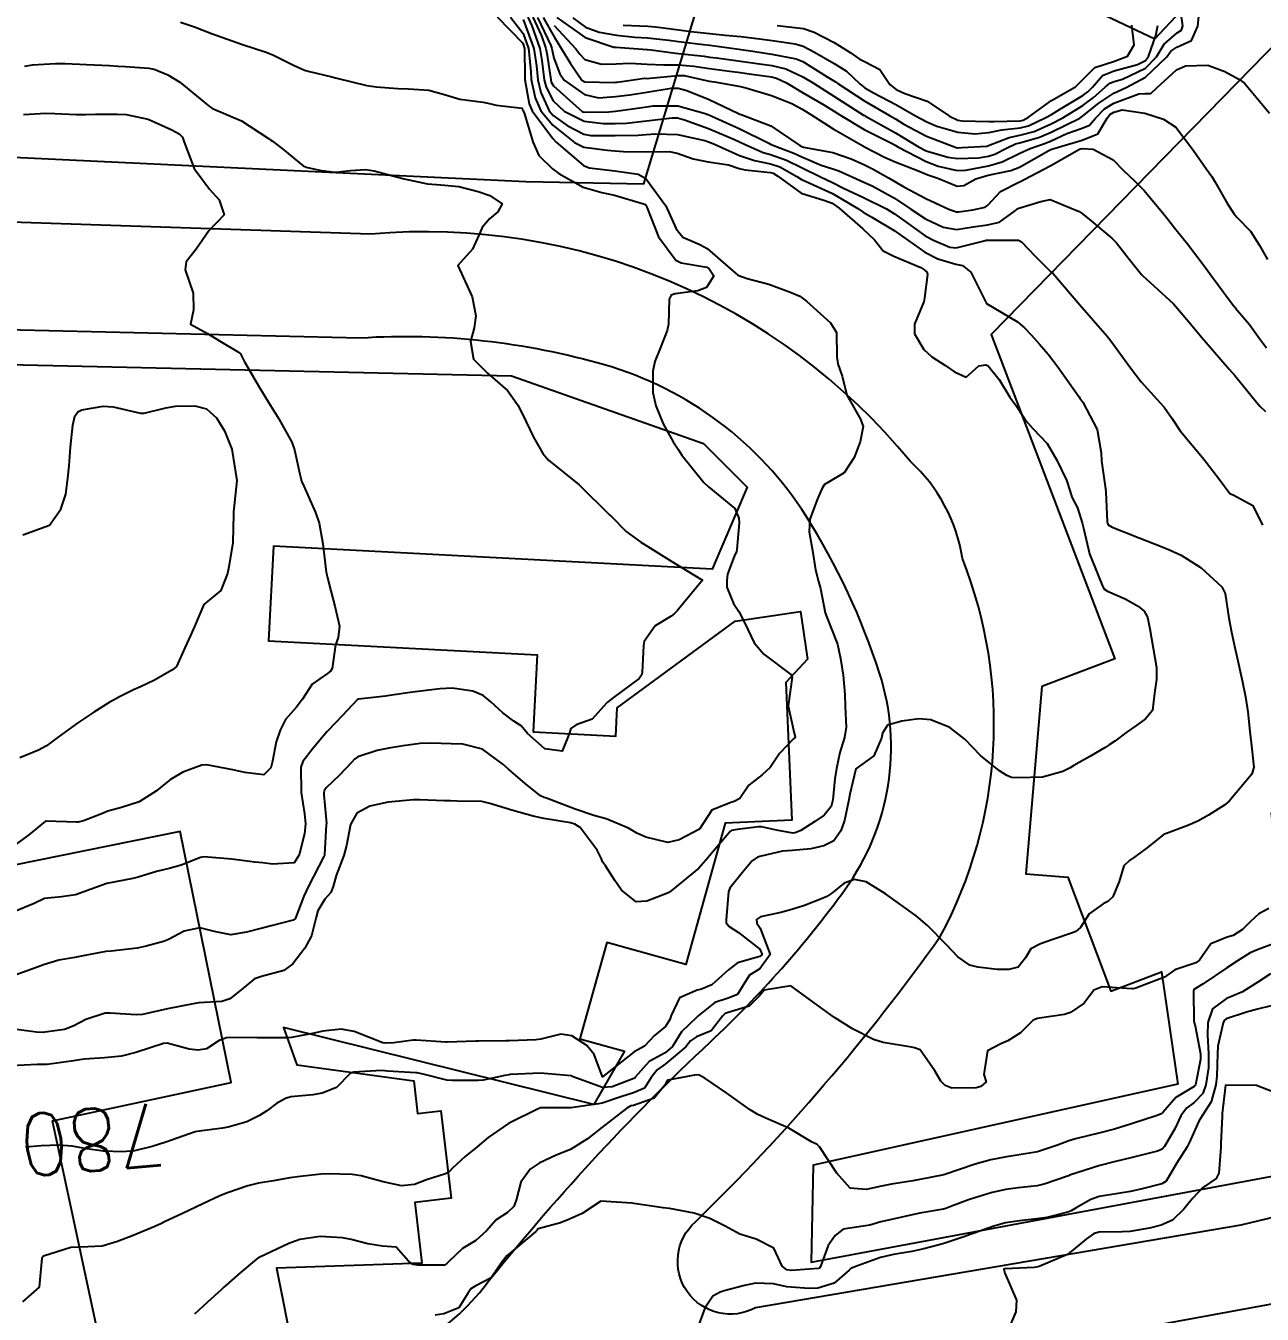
# Model space of a CAD drawing. Header units: metres. Extents: x 318500 to 325275, y 7408834 to 7428799.
# Drawn here: x 321387.3 to 321466.7, y 7423731.3 to 7423814.1 of the extents above; entities that cross this region are included whole.
import ezdxf
from ezdxf.enums import TextEntityAlignment as Align

# ---------------------------------------------------------------- set-up
doc = ezdxf.new("R2010")
doc.units = ezdxf.units.M
doc.header["$MEASUREMENT"] = 0
for name, color, linetype in [('Cotas', 45, 'Continuous'), ('Curvas de Nivel 1m', 11, 'Continuous'), ('Curvas de Nivel 5m', 15, 'Continuous'), ('Edificações', 30, 'Continuous'), ('Vias Primárias', 230, 'Continuous')]:
    doc.layers.add(name, color=color, linetype=linetype)
doc.styles.add('Style-STANDARD', font='STANDARD.shx')

msp = doc.modelspace()

# ---------------------------------------------------------------- linework, layer by layer
at = {"layer": 'Curvas de Nivel 1m', "flags": 128}
for points, elevation in [([(321422.438, 7423814.582), (321423.251, 7423813.983), (321424.137, 7423813.666), (321425.244, 7423813.463), (321426.433, 7423813.337), (321427.241, 7423813.284), (321428.604, 7423813.135), (321429.238, 7423813.056), (321430.839, 7423812.863), (321431.235, 7423812.813), (321433.103, 7423812.57), (321433.232, 7423812.551), (321434.016, 7423812.428), (321435.079, 7423812.263), (321435.228, 7423812.241), (321436.79, 7423811.951), (321437.224, 7423811.777), (321438.782, 7423810.797), (321439.212, 7423810.541), (321439.322, 7423810.469), (321439.473, 7423810.356), (321441.193, 7423809.23), (321442.791, 7423808.306), (321443.177, 7423808.083), (321443.715, 7423807.751), (321445.16, 7423806.978), (321447.058, 7423806.251), (321447.132, 7423806.233), (321447.15, 7423806.229), (321447.434, 7423806.246), (321449.031, 7423806.342), (321449.152, 7423806.377), (321450.469, 7423806.898), (321451.163, 7423807.048), (321452.066, 7423807.287), (321453.174, 7423807.765), (321453.927, 7423808.159), (321455.192, 7423808.949), (321455.88, 7423809.453), (321456.642, 7423810.126), (321456.945, 7423810.39), (321457.214, 7423810.495), (321457.75, 7423810.646), (321459.222, 7423811.337), (321459.932, 7423812.079), (321460.417, 7423812.897), (321461.253, 7423813.614), (321461.53, 7423813.783), (321461.623, 7423814.056), (321461.356, 7423815.992)], 773), ([(321418.431, 7423814.632), (321419.244, 7423813.578), (321419.607, 7423812.616), (321419.739, 7423811.139), (321419.777, 7423810.611), (321420.019, 7423809.435), (321420.394, 7423808.602), (321421.166, 7423807.684), (321422.548, 7423806.576), (321423.147, 7423806.274), (321424.671, 7423806.073), (321425.145, 7423806.036), (321425.693, 7423805.986), (321427.145, 7423805.974), (321428.635, 7423805.987), (321429.144, 7423805.892), (321430.179, 7423805.513), (321431.139, 7423805.32), (321432.448, 7423805.136), (321433.135, 7423804.902), (321433.503, 7423804.804), (321435.132, 7423804.645), (321435.319, 7423804.594), (321435.609, 7423804.403), (321437.114, 7423803.313), (321438.638, 7423802.834), (321439.105, 7423802.662), (321439.558, 7423802.353), (321441.08, 7423801.025), (321441.81, 7423800.319), (321442.369, 7423799.616), (321443.06, 7423799.269), (321444.805, 7423798.53), (321445.051, 7423798.362), (321445.106, 7423798.335), (321445.188, 7423798.278), (321445.228, 7423798.097), (321445.025, 7423796.587), (321444.979, 7423796.322), (321444.966, 7423796.281), (321444.387, 7423794.899), (321444.388, 7423794.286), (321444.98, 7423793.273), (321445.51, 7423792.807), (321446.346, 7423792.259), (321446.964, 7423791.843), (321447.711, 7423791.486), (321448.527, 7423792.227), (321448.971, 7423792.289), (321449.119, 7423792.219), (321449.827, 7423791.341), (321450.516, 7423790.204), (321450.934, 7423789.636), (321451.493, 7423788.759), (321451.997, 7423788.184), (321452.906, 7423787.223), (321453.541, 7423786.16), (321454.144, 7423784.878), (321454.381, 7423784.147), (321454.504, 7423783.793), (321454.85, 7423783.106), (321455.17, 7423782.137), (321455.265, 7423781.704), (321455.641, 7423780.132), (321456.217, 7423778.698), (321456.435, 7423778.123), (321456.548, 7423777.892), (321456.776, 7423777.745), (321457.929, 7423777.26), (321458.767, 7423776.773), (321459.138, 7423776.459), (321459.346, 7423776.081), (321459.514, 7423775.313), (321459.71, 7423774.075), (321459.942, 7423772.842), (321459.936, 7423772.071), (321459.798, 7423771.18), (321459.678, 7423770.075), (321459.223, 7423769.53), (321458.666, 7423769.141), (321458.06, 7423768.698), (321457.256, 7423768.111), (321456.9, 7423767.862), (321456.644, 7423767.7), (321455.654, 7423767.111), (321454.626, 7423766.533), (321454.378, 7423766.39), (321453.921, 7423766.15), (321452.616, 7423765.783), (321451.054, 7423765.748), (321450.616, 7423765.781), (321450.323, 7423765.901), (321449.857, 7423766.201), (321448.635, 7423767.189), (321447.632, 7423768.235), (321446.661, 7423768.977), (321445.446, 7423769.485), (321444.669, 7423769.539), (321443.567, 7423769.385), (321442.663, 7423769.144), (321442.333, 7423768.626), (321442.272, 7423768.306), (321441.78, 7423767.166), (321440.62, 7423766.33), (321440.231, 7423764.706), (321440.172, 7423764.334), (321439.898, 7423763.019), (321439.648, 7423762.339), (321439.207, 7423761.696), (321438.556, 7423761.385), (321437.722, 7423761.193), (321436.55, 7423761.072), (321435.91, 7423761.029), (321434.545, 7423760.724), (321434.313, 7423760.643), (321433.955, 7423760.416), (321433.312, 7423759.643), (321432.522, 7423758.666), (321432.438, 7423758.431), (321432.285, 7423756.641), (321432.3, 7423756.433), (321432.486, 7423756.195), (321433.093, 7423755.812), (321434.465, 7423754.733), (321434.609, 7423754.408), (321434.459, 7423754.262), (321433.019, 7423753.86), (321432.45, 7423753.423), (321431.366, 7423752.446), (321430.713, 7423752.179), (321430.435, 7423752.106), (321429.289, 7423751.615), (321428.757, 7423750.485), (321428.668, 7423750.224), (321428.399, 7423749.776), (321427.697, 7423749.191), (321427.039, 7423748.503), (321426.612, 7423748.273), (321426.376, 7423748.14), (321424.36, 7423746.54), (321423.809, 7423747.983), (321423.343, 7423748.556), (321422.389, 7423749.178), (321421.681, 7423749.287), (321420.386, 7423748.962), (321420.068, 7423748.912), (321418.384, 7423748.858), (321418.156, 7423748.851), (321416.383, 7423748.832), (321416.209, 7423748.825), (321414.381, 7423748.762), (321414.289, 7423748.764), (321412.383, 7423748.897), (321412.193, 7423748.893), (321410.937, 7423748.722), (321410.38, 7423748.702), (321410.232, 7423748.731), (321408.39, 7423749.443), (321407.559, 7423749.596), (321406.39, 7423749.475), (321405.829, 7423749.348), (321404.384, 7423749.069), (321404.146, 7423749.05), (321402.383, 7423749.04), (321402.177, 7423749.04), (321400.383, 7423749.073), (321400.192, 7423749.053), (321399.737, 7423748.866), (321398.904, 7423748.345), (321398.374, 7423748.245), (321397.804, 7423748.318), (321396.378, 7423748.699), (321396.147, 7423748.682), (321394.372, 7423748.096), (321393.453, 7423747.866), (321392.368, 7423747.765), (321391.056, 7423747.669), (321390.366, 7423747.573), (321388.69, 7423747.342), (321388.363, 7423747.336), (321388.044, 7423747.342), (321386.362, 7423747.248)], 781), ([(321417.584, 7423814.645), (321419.235, 7423812.943), (321419.345, 7423812.619), (321419.361, 7423810.768), (321419.37, 7423810.618), (321419.632, 7423809.059), (321419.823, 7423808.61), (321421.154, 7423806.835), (321421.373, 7423806.588), (321423.135, 7423805.098), (321423.502, 7423804.933), (321425.132, 7423804.751), (321426.631, 7423804.525), (321427.126, 7423804.256), (321428.421, 7423802.497), (321429.078, 7423801.029), (321429.503, 7423800.484), (321430.606, 7423800.008), (321431.063, 7423799.76), (321432.561, 7423798.445), (321433.044, 7423798.044), (321433.645, 7423797.827), (321435.036, 7423797.475), (321436.476, 7423796.94), (321437.025, 7423796.695), (321437.457, 7423796.376), (321438.999, 7423794.986), (321439.373, 7423794.354), (321439.411, 7423792.79), (321439.462, 7423792.353), (321439.75, 7423791.557), (321440.039, 7423790.344), (321440.917, 7423788.788), (321441.088, 7423788.327), (321440.9, 7423787.344), (321440.513, 7423786.336), (321439.873, 7423785.347), (321438.866, 7423784.75), (321438.612, 7423784.605), (321438.451, 7423784.356), (321438.169, 7423783.676), (321437.673, 7423782.368), (321437.634, 7423781.561), (321437.845, 7423780.364), (321438.033, 7423779.12), (321438.231, 7423778.358), (321438.343, 7423777.924), (321438.642, 7423776.352), (321438.756, 7423776.065), (321439.445, 7423774.343), (321439.636, 7423773.421), (321439.813, 7423772.339), (321439.924, 7423771.101), (321439.942, 7423770.337), (321439.992, 7423769.004), (321439.889, 7423768.338), (321439.595, 7423767.381), (321439.375, 7423766.342), (321439.282, 7423765.675), (321439.142, 7423764.345), (321439.029, 7423763.91), (321438.585, 7423763.341), (321437.986, 7423762.951), (321437.087, 7423762.372), (321436.732, 7423762.213), (321436.567, 7423762.203), (321435.518, 7423762.396), (321434.573, 7423762.607), (321434.377, 7423762.608), (321433.003, 7423762.426), (321432.628, 7423762.37), (321432.569, 7423762.333), (321431.696, 7423761.3), (321430.995, 7423760.453), (321430.535, 7423759.936), (321428.769, 7423758.486), (321428.618, 7423758.389), (321428.518, 7423758.35), (321427.194, 7423757.819), (321426.509, 7423757.788), (321425.58, 7423758.524), (321425.144, 7423759.149), (321424.535, 7423760.086), (321424.356, 7423760.361), (321424.276, 7423760.544), (321424.002, 7423761.094), (321422.923, 7423762.565), (321422.573, 7423762.772), (321422.296, 7423762.851), (321420.578, 7423763.137), (321419.898, 7423763.283), (321418.585, 7423763.641), (321417.123, 7423764.111), (321416.594, 7423764.22), (321415.009, 7423764.25), (321414.594, 7423764.264), (321414.193, 7423764.275), (321412.586, 7423764.329), (321412.213, 7423764.333), (321410.585, 7423764.192), (321409.4, 7423763.924), (321408.577, 7423763.483), (321408.153, 7423762.756), (321407.903, 7423761.406), (321407.745, 7423760.762), (321407.239, 7423759.482), (321407.052, 7423758.772), (321406.903, 7423758.385), (321406.508, 7423757.958), (321406.075, 7423757.208), (321405.958, 7423756.788), (321405.668, 7423755.597), (321405.226, 7423754.799), (321404.45, 7423753.803), (321403.889, 7423753.372), (321402.442, 7423752.981), (321402.001, 7423752.837), (321401.14, 7423752.139), (321400.421, 7423751.56), (321399.897, 7423751.386), (321398.416, 7423751.285), (321398.062, 7423751.239), (321396.41, 7423750.91), (321394.794, 7423750.544), (321394.404, 7423750.512), (321392.723, 7423750.639), (321392.405, 7423750.622), (321391.161, 7423750.216), (321390.392, 7423749.812), (321389.8, 7423749.587), (321388.386, 7423749.398), (321387.996, 7423749.414), (321386.389, 7423749.622)], 782), ([(321397.251, 7423814.298), (321398.151, 7423813.997), (321399.24, 7423813.564), (321401.23, 7423812.86), (321402.755, 7423812.367), (321403.223, 7423812.174), (321404.506, 7423811.529), (321405.214, 7423811.217), (321405.532, 7423811.124), (321406.974, 7423810.784), (321407.209, 7423810.722), (321407.279, 7423810.708), (321409.202, 7423810.234), (321409.808, 7423810.137), (321411.2, 7423810.034), (321411.895, 7423810.024), (321413.198, 7423809.926), (321414.256, 7423809.622), (321415.19, 7423809.346), (321416.674, 7423809.168), (321417.186, 7423809.046), (321417.511, 7423808.971), (321419.182, 7423808.765), (321419.218, 7423808.656), (321419.231, 7423808.619), (321419.321, 7423808.475), (321419.884, 7423806.609), (321420.268, 7423805.73), (321421.133, 7423804.88), (321421.544, 7423804.586), (321423.117, 7423803.698), (321424.316, 7423803.348), (321425.11, 7423803.184), (321426.98, 7423802.634), (321427.101, 7423802.579), (321427.161, 7423802.509), (321427.197, 7423802.41), (321427.945, 7423800.501), (321429.055, 7423799.011), (321429.397, 7423798.829), (321431.051, 7423798.553), (321431.199, 7423798.459), (321431.493, 7423798.006), (321431.032, 7423797.246), (321430.463, 7423797.034), (321429.026, 7423796.857), (321428.756, 7423796.76), (321428.631, 7423796.494), (321428.593, 7423794.897), (321428.512, 7423794.495), (321428.07, 7423793.408), (321427.708, 7423792.503), (321427.577, 7423791.887), (321427.59, 7423790.503), (321427.769, 7423789.66), (321428.246, 7423788.497), (321428.899, 7423787.341), (321429.231, 7423786.822), (321429.453, 7423786.482), (321430.864, 7423784.729), (321431.164, 7423784.455), (321432.839, 7423783.045), (321433.11, 7423782.427), (321433.128, 7423782.126), (321432.976, 7423780.428), (321432.949, 7423780.287), (321432.803, 7423779.977), (321432.387, 7423778.835), (321432.326, 7423778.437), (321432.341, 7423778.002), (321432.765, 7423776.95), (321433.109, 7423776.427), (321433.489, 7423775.683), (321434.097, 7423774.416), (321434.719, 7423773.701), (321436.448, 7423772.384), (321436.528, 7423772.213), (321436.27, 7423770.386), (321436.654, 7423768.614), (321436.716, 7423768.379), (321436.703, 7423768.326), (321436.648, 7423768.268), (321435.714, 7423767.314), (321435.12, 7423766.403), (321434.615, 7423765.952), (321433.751, 7423765.276), (321433.165, 7423764.424), (321432.804, 7423764.221), (321432.596, 7423764.174), (321431.364, 7423763.672), (321430.57, 7423762.46), (321429.267, 7423761.772), (321428.556, 7423761.587), (321427.138, 7423761.928), (321426.565, 7423762.205), (321426.027, 7423762.518), (321424.579, 7423763.115), (321423.803, 7423763.33), (321422.587, 7423763.735), (321420.745, 7423764.441), (321420.598, 7423764.487), (321420.373, 7423764.593), (321419.376, 7423765.377), (321418.614, 7423766.048), (321418.305, 7423766.313), (321417.95, 7423766.63), (321416.634, 7423767.59), (321415.38, 7423767.922), (321414.639, 7423767.944), (321413.343, 7423767.986), (321412.639, 7423767.956), (321411.556, 7423767.796), (321410.634, 7423767.651), (321409.868, 7423767.501), (321408.625, 7423767.094), (321408.428, 7423766.948), (321408.252, 7423766.756), (321407.448, 7423765.926), (321406.595, 7423765.106), (321406.462, 7423764.912), (321406.446, 7423764.782), (321406.459, 7423764.652), (321406.575, 7423763.28), (321406.614, 7423762.823), (321406.604, 7423762.779), (321406.597, 7423762.752), (321406.558, 7423761.951), (321406.498, 7423760.824), (321406.49, 7423760.781), (321406.448, 7423760.69), (321405.469, 7423758.796), (321405.17, 7423758.14), (321404.65, 7423756.808), (321404.601, 7423756.695), (321404.487, 7423756.597), (321403.065, 7423756.24), (321402.479, 7423756.082), (321401.479, 7423755.841), (321400.472, 7423755.66), (321399.503, 7423755.847), (321398.478, 7423756.106), (321397.477, 7423755.898), (321396.467, 7423755.36), (321396.15, 7423755.23), (321395.048, 7423754.931), (321394.459, 7423754.799), (321392.798, 7423754.616), (321392.454, 7423754.584), (321391.099, 7423754.331), (321390.448, 7423754.201), (321389.419, 7423754.032), (321388.441, 7423753.737), (321387.931, 7423753.532), (321386.555, 7423753.039)], 783), ([(321419.543, 7423814.617), (321419.81, 7423814.056), (321420.318, 7423812.609), (321420.455, 7423811.841), (321420.604, 7423810.599), (321420.728, 7423810.122), (321421.19, 7423809.25), (321421.877, 7423808.583), (321423.171, 7423807.95), (321424.397, 7423807.781), (321425.169, 7423807.789), (321425.885, 7423807.817), (321427.172, 7423807.958), (321428.829, 7423808.149), (321429.175, 7423808.149), (321429.621, 7423808.036), (321431.165, 7423807.459), (321432.835, 7423806.763), (321433.153, 7423806.616), (321433.52, 7423806.434), (321434.664, 7423805.936), (321435.144, 7423805.797), (321436.177, 7423805.431), (321437.136, 7423804.965), (321438.362, 7423804.368), (321439.125, 7423803.998), (321439.827, 7423803.642), (321441.111, 7423803.04), (321442.584, 7423802.308), (321443.095, 7423801.996), (321444.144, 7423801.229), (321445.075, 7423800.583), (321445.654, 7423800.271), (321446.65, 7423799.84), (321447.065, 7423799.794), (321448.774, 7423800.224), (321448.997, 7423800.295), (321449.071, 7423800.304), (321450.977, 7423800.295), (321451.071, 7423800.287), (321451.271, 7423800.197), (321452.135, 7423799.258), (321453.052, 7423798.348), (321453.149, 7423798.267), (321453.265, 7423798.167), (321455.02, 7423796.14), (321456.765, 7423794.122), (321456.996, 7423793.827), (321458.256, 7423792.101), (321458.956, 7423791.184), (321459.966, 7423790.075), (321460.434, 7423789.566), (321460.928, 7423788.85), (321461.451, 7423788.055), (321462.894, 7423786.327), (321463.132, 7423786.036), (321463.976, 7423784.921), (321464.647, 7423784.013), (321464.798, 7423783.95), (321464.859, 7423783.932), (321466.117, 7423783.256), (321466.738, 7423781.982)], 779), ([(321419.865, 7423814.614), (321420.423, 7423813.428), (321420.71, 7423812.605), (321420.795, 7423812.174), (321421.023, 7423810.593), (321421.059, 7423810.443), (321421.204, 7423810.207), (321423.04, 7423808.571), (321423.179, 7423808.521), (321424.762, 7423808.546), (321425.181, 7423808.583), (321426.888, 7423808.819), (321427.185, 7423808.864), (321427.601, 7423808.928), (321429.187, 7423808.931), (321430.877, 7423808.465), (321431.178, 7423808.342), (321431.367, 7423808.269), (321433.165, 7423807.457), (321435.037, 7423806.527), (321435.151, 7423806.469), (321435.288, 7423806.408), (321436.631, 7423805.874), (321437.143, 7423805.642), (321438.4, 7423805.105), (321439.135, 7423804.884), (321439.528, 7423804.748), (321440.432, 7423804.34), (321441.125, 7423804.03), (321441.669, 7423803.775), (321443.11, 7423802.99), (321444.159, 7423802.289), (321445.091, 7423801.671), (321446.221, 7423801.125), (321447.081, 7423800.981), (321448.158, 7423801.159), (321449.086, 7423801.286), (321449.848, 7423801.453), (321450.884, 7423802.202), (321450.994, 7423802.308), (321451.102, 7423802.355), (321452.503, 7423802.786), (321453.111, 7423802.914), (321454.975, 7423802.142), (321455.099, 7423802.052), (321455.503, 7423801.727), (321457.074, 7423800.418), (321457.36, 7423800.116), (321458.108, 7423799.152), (321458.963, 7423798.091), (321459.049, 7423798.001), (321459.757, 7423797.361), (321461.022, 7423796.203), (321461.159, 7423796.059), (321462.019, 7423795.041), (321462.853, 7423794.041), (321462.997, 7423793.872), (321464.6, 7423792.016), (321464.964, 7423791.596), (321466.273, 7423789.99), (321466.571, 7423789.62), (321466.933, 7423789.277)], 778), ([(321420.184, 7423814.611), (321421.034, 7423812.801), (321421.105, 7423812.601), (321421.125, 7423812.497), (321421.224, 7423811.994), (321421.604, 7423810.976), (321421.898, 7423810.583), (321423.196, 7423809.653), (321424.083, 7423809.446), (321425.195, 7423809.527), (321426.096, 7423809.631), (321427.199, 7423809.797), (321428.769, 7423810.062), (321429.204, 7423810.06), (321429.776, 7423809.907), (321431.193, 7423809.339), (321433.085, 7423808.441), (321433.179, 7423808.393), (321433.25, 7423808.368), (321435.169, 7423807.649), (321437.018, 7423806.382), (321437.103, 7423806.334), (321437.149, 7423806.314), (321437.251, 7423806.277), (321439.146, 7423805.936), (321440.331, 7423805.531), (321441.138, 7423805.15), (321441.683, 7423804.87), (321442.726, 7423804.306), (321443.127, 7423804.072), (321443.699, 7423803.717), (321445.11, 7423802.962), (321446.64, 7423802.257), (321447.098, 7423802.12), (321447.227, 7423802.119), (321448.129, 7423802.235), (321448.919, 7423802.407), (321449.105, 7423802.55), (321449.919, 7423803.411), (321451.128, 7423804.037), (321451.236, 7423804.091), (321451.428, 7423804.196), (321453.139, 7423805.087), (321454.983, 7423806.143), (321455.151, 7423806.18), (321455.872, 7423806.133), (321457.143, 7423805.454), (321457.805, 7423804.778), (321458.522, 7423804.099), (321459.121, 7423803.513), (321460.33, 7423802.072), (321460.663, 7423801.636), (321461.09, 7423801.094), (321461.915, 7423800.052), (321463.058, 7423798.557), (321463.453, 7423798.034), (321464.663, 7423796.378), (321464.942, 7423796.011), (321464.977, 7423795.968), (321465.019, 7423795.92), (321465.898, 7423794.886), (321466.545, 7423793.987), (321466.991, 7423793.383)], 777), ([(321420.541, 7423814.607), (321421.241, 7423813.353), (321421.713, 7423812.593), (321422.286, 7423811.644), (321423.03, 7423810.572), (321423.209, 7423810.475), (321425.101, 7423810.434), (321425.208, 7423810.439), (321425.297, 7423810.451), (321425.898, 7423810.533), (321427.038, 7423810.695), (321427.212, 7423810.692), (321427.393, 7423810.699), (321429.214, 7423810.885), (321429.595, 7423810.866), (321431.211, 7423810.521), (321431.536, 7423810.457), (321433.206, 7423810.173), (321433.552, 7423810.088), (321435.198, 7423809.586), (321436.505, 7423809.076), (321437.185, 7423808.718), (321437.725, 7423808.375), (321439.166, 7423807.441), (321441.122, 7423806.33), (321441.142, 7423806.322), (321442.463, 7423805.63), (321443.14, 7423805.323), (321444.685, 7423804.734), (321445.133, 7423804.538), (321445.319, 7423804.464), (321445.889, 7423804.269), (321447.123, 7423803.765), (321447.569, 7423803.798), (321448.325, 7423804.232), (321449.132, 7423804.466), (321450.573, 7423804.768), (321451.138, 7423804.988), (321453.027, 7423806.05), (321453.149, 7423806.12), (321453.267, 7423806.168), (321455.159, 7423806.714), (321456.17, 7423807.125), (321456.761, 7423808.124), (321456.944, 7423808.362), (321457.186, 7423808.512), (321457.738, 7423808.661), (321459.185, 7423808.453), (321460.387, 7423808.072), (321461.172, 7423807.555), (321462.304, 7423806.048), (321463.138, 7423804.852), (321463.479, 7423804.38), (321463.702, 7423804.031), (321464.497, 7423802.632), (321464.902, 7423802.013), (321464.98, 7423801.893), (321465.098, 7423801.762), (321465.969, 7423800.877), (321466.537, 7423799.988), (321467.066, 7423799.051)], 776), ([(321421.419, 7423814.598), (321423.241, 7423813.31), (321425.07, 7423812.705), (321425.232, 7423812.689), (321427.199, 7423812.551), (321427.23, 7423812.549), (321427.483, 7423812.516), (321429.049, 7423812.313), (321429.228, 7423812.294), (321430.876, 7423812.115), (321431.226, 7423812.063), (321431.677, 7423812.004), (321433.224, 7423811.802), (321434.43, 7423811.63), (321435.221, 7423811.516), (321436.122, 7423811.299), (321437.214, 7423810.792), (321437.902, 7423810.373), (321439.198, 7423809.556), (321441.118, 7423808.331), (321441.179, 7423808.294), (321441.253, 7423808.255), (321443.163, 7423807.198), (321444.645, 7423806.285), (321445.148, 7423806.045), (321446.522, 7423805.637), (321447.143, 7423805.539), (321448.506, 7423805.592), (321449.145, 7423805.696), (321449.545, 7423805.817), (321450.299, 7423806.209), (321450.883, 7423806.474), (321451.155, 7423806.55), (321452.425, 7423806.917), (321453.166, 7423807.23), (321455.006, 7423808.143), (321455.182, 7423808.254), (321456.237, 7423809.087), (321457.204, 7423809.749), (321457.981, 7423810.108), (321459.217, 7423810.759), (321460.593, 7423812.07), (321460.865, 7423812.436), (321461.24, 7423812.696), (321462.174, 7423813.123), (321462.582, 7423814.047), (321462.655, 7423814.66)], 774), ([(321425.678, 7423814.111), (321427.253, 7423814.045), (321427.764, 7423814.001), (321429.25, 7423813.805), (321430.015, 7423813.712), (321431.247, 7423813.57), (321432.225, 7423813.47), (321433.244, 7423813.373), (321434.43, 7423813.234), (321435.241, 7423813.121), (321436.719, 7423812.906), (321437.236, 7423812.767), (321437.977, 7423812.373), (321439.223, 7423811.654), (321440.018, 7423811.148), (321440.88, 7423810.335), (321441.206, 7423810.081), (321441.753, 7423809.77), (321443.191, 7423809.006), (321444.447, 7423808.287), (321445.174, 7423807.903), (321445.817, 7423807.624), (321447.165, 7423807.238), (321448.269, 7423807.128), (321449.165, 7423807.221), (321450.002, 7423807.377), (321451.17, 7423807.518), (321451.716, 7423807.648), (321452.828, 7423808.175), (321453.183, 7423808.378), (321453.713, 7423808.687), (321455.202, 7423809.596), (321455.519, 7423809.823), (321455.813, 7423810.134), (321456.473, 7423810.872), (321457.22, 7423811.164), (321458.711, 7423811.584), (321459.227, 7423811.829), (321459.43, 7423812.087), (321459.885, 7423813.446), (321460.014, 7423814.079)], 772), ([(321435.567, 7423814.094), (321437.253, 7423813.888), (321437.956, 7423813.666), (321439.24, 7423813), (321440.248, 7423812.345), (321440.844, 7423811.954), (321441.224, 7423811.762), (321442.162, 7423811.258), (321442.811, 7423810.306), (321443.205, 7423809.972), (321443.768, 7423809.728), (321445.194, 7423809.236), (321446.631, 7423808.258), (321447.176, 7423808.009), (321447.46, 7423807.961), (321449.175, 7423807.912), (321449.476, 7423807.916), (321451.176, 7423807.959), (321451.375, 7423807.999), (321451.721, 7423808.192), (321453.196, 7423809.269), (321454.727, 7423810.147), (321455.215, 7423810.638), (321455.969, 7423811.386), (321457.227, 7423811.788), (321458.065, 7423812.107), (321458.505, 7423812.837), (321458.342, 7423814.104)], 771), ([(321387.214, 7423811.465), (321387.735, 7423811.562), (321389.216, 7423811.649), (321389.846, 7423811.64), (321391.216, 7423811.574), (321392.681, 7423811.51), (321393.215, 7423811.482), (321393.709, 7423811.456), (321395.214, 7423811.349), (321395.554, 7423811.276), (321396.422, 7423810.922), (321397.203, 7423810.453), (321399.108, 7423808.891), (321399.179, 7423808.831), (321399.307, 7423808.759), (321401.166, 7423807.952), (321402.889, 7423806.834), (321403.043, 7423806.725), (321403.148, 7423806.656), (321403.794, 7423806.173), (321405.133, 7423805.071), (321405.305, 7423804.98), (321406.168, 7423804.794), (321407.128, 7423804.671), (321407.239, 7423804.668), (321408.153, 7423804.765), (321409.131, 7423804.829), (321409.678, 7423804.745), (321411.124, 7423804.356), (321411.62, 7423804.226), (321413.118, 7423803.907), (321413.96, 7423803.844), (321415.116, 7423803.739), (321416.358, 7423803.411), (321417.108, 7423803.173), (321417.908, 7423802.638), (321417.625, 7423802.109), (321417.085, 7423801.661), (321416.631, 7423801.1), (321416.419, 7423800.657), (321415.996, 7423799.725), (321415.05, 7423798.67), (321415.975, 7423796.66), (321416.221, 7423795.438), (321416.112, 7423794.659), (321415.861, 7423793.781), (321416.061, 7423792.659), (321416.957, 7423791.756), (321418.241, 7423790.63), (321418.926, 7423789.675), (321419.446, 7423788.612), (321419.925, 7423787.629), (321420.516, 7423786.596), (321420.884, 7423786.159), (321422.86, 7423784.57), (321424.831, 7423782.636), (321424.92, 7423782.539), (321425.869, 7423781.573), (321426.814, 7423780.881), (321427.424, 7423780.504), (321428.798, 7423779.657), (321430.78, 7423778.46), (321429.144, 7423776.484), (321428.96, 7423776.284), (321428.755, 7423776.144), (321427.735, 7423775.506), (321427.031, 7423774.507), (321426.974, 7423774.259), (321426.894, 7423772.508), (321426.856, 7423772.351), (321426.696, 7423772.127), (321425.054, 7423770.904), (321424.681, 7423770.616), (321424.614, 7423770.541), (321423.693, 7423769.526), (321422.659, 7423769.161), (321422.305, 7423768.923), (321422.204, 7423768.574), (321421.756, 7423767.456), (321420.635, 7423767.615), (321419.525, 7423768.607), (321419.128, 7423769.084), (321418.658, 7423769.397), (321417.948, 7423769.916), (321417.185, 7423770.642), (321416.676, 7423771.033), (321416.015, 7423771.321), (321414.683, 7423771.517), (321413.896, 7423771.467), (321412.679, 7423771.309), (321412.143, 7423771.244), (321410.675, 7423771.039), (321410.401, 7423771.006), (321408.671, 7423770.807), (321408.635, 7423770.786), (321408.597, 7423770.751), (321407.66, 7423769.765), (321406.717, 7423768.779), (321406.686, 7423768.743), (321406.649, 7423768.705), (321405.761, 7423767.665), (321405.096, 7423766.803), (321404.979, 7423766.44), (321405.004, 7423764.804), (321405.211, 7423763.435), (321405.269, 7423762.8), (321405.216, 7423762.144), (321404.874, 7423760.805), (321404.535, 7423760.297), (321403.145, 7423760.213), (321402.535, 7423760.285), (321402.028, 7423760.333), (321400.535, 7423760.526), (321398.746, 7423760.678), (321398.536, 7423760.638), (321397.282, 7423760.149), (321396.525, 7423759.934), (321395.706, 7423759.738), (321394.517, 7423759.374), (321394.172, 7423759.286), (321392.51, 7423758.96), (321390.502, 7423758.222), (321389.592, 7423758.095), (321388.5, 7423757.99), (321387.842, 7423757.681), (321386.491, 7423757.114)], 784), ([(321387.124, 7423781.357), (321388.82, 7423781.984), (321389.564, 7423783.009), (321389.874, 7423783.976), (321390.001, 7423785.003), (321390.084, 7423785.79), (321390.174, 7423787.001), (321390.32, 7423788.415), (321390.462, 7423788.997), (321390.645, 7423789.263), (321390.916, 7423789.396), (321392.266, 7423789.63), (321392.919, 7423789.588), (321394.677, 7423789.18), (321394.914, 7423789.178), (321396.312, 7423789.526), (321396.921, 7423789.621), (321398.163, 7423789.656), (321398.919, 7423789.457), (321399.546, 7423788.88), (321400.072, 7423788.043), (321400.548, 7423786.865), (321400.86, 7423784.86), (321400.667, 7423783.028), (321400.656, 7423782.863), (321400.65, 7423782.685), (321400.599, 7423780.863), (321400.345, 7423779.308), (321400.253, 7423778.868), (321399.845, 7423777.792), (321398.75, 7423776.89), (321398.152, 7423775.48), (321397.876, 7423774.899), (321397.517, 7423774.103), (321396.981, 7423772.907), (321396.843, 7423772.764), (321396.696, 7423772.668), (321395.581, 7423772.032), (321394.68, 7423771.607), (321394.221, 7423771.402), (321393.329, 7423770.96), (321392.666, 7423770.596), (321391.667, 7423769.972), (321390.653, 7423769.273), (321390.264, 7423768.996), (321389.332, 7423768.317), (321388.632, 7423767.805), (321388.133, 7423767.519), (321386.926, 7423767.037)], 786), ([(321467.14, 7423757.344), (321466.505, 7423757.011), (321465.965, 7423756.521), (321465.46, 7423755.995), (321464.859, 7423755.629), (321464.483, 7423755.513), (321463.414, 7423755.088), (321462.704, 7423754.036), (321462.458, 7423753.871), (321461.101, 7423753.406), (321460.449, 7423752.932), (321458.6, 7423752.246), (321458.441, 7423752.199), (321458.344, 7423752.188), (321456.442, 7423752.316), (321455.918, 7423752.118), (321455.288, 7423751.266), (321454.418, 7423750.669), (321454.018, 7423750.544), (321452.412, 7423750.303), (321452.293, 7423750.29), (321452.004, 7423750.174), (321451.207, 7423749.373), (321450.39, 7423748.848), (321449.927, 7423748.657), (321449.073, 7423748.21), (321448.842, 7423746.69), (321448.994, 7423746.21), (321448.646, 7423745.925), (321448.354, 7423745.828), (321446.784, 7423745.813), (321446.356, 7423745.982), (321446.084, 7423746.253), (321445.702, 7423746.922), (321444.764, 7423748.266), (321444.382, 7423748.411), (321444.207, 7423748.448), (321442.387, 7423748.744), (321441.752, 7423748.947), (321440.399, 7423749.624), (321439.26, 7423750.341), (321438.419, 7423750.957), (321436.44, 7423752.38), (321434.725, 7423752.116), (321434.43, 7423751.744), (321433.762, 7423751.074), (321432.414, 7423750.664), (321432.233, 7423750.613), (321432.065, 7423750.435), (321431.338, 7423749.504), (321430.39, 7423749.107), (321430.009, 7423748.842), (321429.699, 7423748.47), (321428.369, 7423747.35), (321427.863, 7423746.997), (321427.484, 7423746.499), (321427.037, 7423745.816), (321426.345, 7423745.513), (321425.585, 7423745.278), (321424.335, 7423744.845), (321424.083, 7423744.794), (321422.467, 7423744.568), (321422.33, 7423744.548), (321420.375, 7423744.543), (321420.329, 7423744.539), (321420.251, 7423744.513), (321418.314, 7423743.549), (321417.016, 7423742.639), (321416.294, 7423742.046), (321415.529, 7423741.416), (321414.715, 7423740.666), (321414.499, 7423740.445), (321414.275, 7423740.305), (321413.035, 7423739.922), (321412.264, 7423739.632), (321411.432, 7423739.543), (321410.266, 7423739.785), (321408.846, 7423740.17), (321408.273, 7423740.262), (321406.744, 7423740.301), (321406.273, 7423740.282), (321404.923, 7423740.141), (321404.269, 7423740.042), (321403.215, 7423739.867), (321402.263, 7423739.705), (321401.561, 7423739.54), (321400.254, 7423739.094), (321400.085, 7423739.029), (321399.728, 7423738.865), (321398.725, 7423738.393), (321398.239, 7423738.162), (321397.371, 7423737.755), (321396.225, 7423737.219), (321396.013, 7423737.123), (321395.587, 7423736.919), (321394.214, 7423736.34), (321393.206, 7423735.954), (321392.207, 7423735.65), (321390.824, 7423735.598), (321390.206, 7423735.578), (321388.446, 7423735.016), (321388.332, 7423734.884), (321388.17, 7423733.02), (321387.096, 7423732.09)], 779), ([(321467.378, 7423755.07), (321466.471, 7423754.728), (321465.959, 7423754.497), (321465.127, 7423754), (321464.455, 7423753.546), (321462.921, 7423752.509), (321462.442, 7423752.208), (321462.342, 7423752.14), (321462.3, 7423752.041), (321462.331, 7423750.112), (321462.348, 7423750.031), (321462.407, 7423749.819), (321462.757, 7423748.026), (321462.755, 7423747.648), (321462.438, 7423746.029), (321462.415, 7423745.974), (321462.358, 7423745.921), (321461.186, 7423745.209), (321460.333, 7423744.244), (321460.24, 7423744.153), (321459.987, 7423744.065), (321458.321, 7423743.509), (321457.239, 7423743.178), (321456.312, 7423742.937), (321454.723, 7423742.551), (321454.304, 7423742.426), (321453.572, 7423742.151), (321452.296, 7423741.727), (321450.98, 7423741.497), (321450.292, 7423741.403), (321449.286, 7423741.201), (321448.287, 7423740.934), (321446.28, 7423740.25), (321444.63, 7423739.911), (321444.274, 7423739.848), (321442.922, 7423739.639), (321442.268, 7423739.522), (321441.287, 7423739.292), (321440.266, 7423739.396), (321439.393, 7423740.339), (321438.297, 7423742.038), (321438.137, 7423742.191), (321437.767, 7423742.358), (321436.313, 7423743.24), (321434.84, 7423743.885), (321434.326, 7423744.111), (321433.844, 7423744.415), (321432.346, 7423745.488), (321430.928, 7423746.451), (321430.558, 7423746.653), (321430.362, 7423746.664), (321429.359, 7423746.475), (321428.525, 7423746.32), (321428.353, 7423746.014), (321427.672, 7423745.165), (321426.333, 7423744.707), (321426.176, 7423744.669), (321425.902, 7423744.516), (321424.311, 7423743.283), (321423.395, 7423742.554), (321422.293, 7423741.862), (321421.37, 7423741.498), (321420.284, 7423740.998), (321419.714, 7423740.598), (321419.107, 7423739.768), (321418.808, 7423738.612), (321418.648, 7423738.21), (321418.238, 7423737.821), (321417.512, 7423737.35), (321416.901, 7423736.64), (321416.214, 7423736.014), (321415.364, 7423735.503), (321414.474, 7423734.667), (321414.338, 7423734.528), (321414.197, 7423734.449), (321412.457, 7423734.435), (321412.197, 7423734.482), (321411.892, 7423734.703), (321411.101, 7423735.603), (321410.209, 7423735.668), (321409.277, 7423735.806), (321408.213, 7423736.094), (321407.645, 7423736.189), (321406.215, 7423736.282), (321404.914, 7423736.092), (321404.21, 7423735.828), (321402.3, 7423734.928), (321402.201, 7423734.882), (321402.118, 7423734.831), (321401.085, 7423733.948), (321400.174, 7423733.15), (321400.019, 7423733.015), (321399.853, 7423732.863), (321398.979, 7423732.051), (321398.146, 7423731.284)], 778), ([(321467.261, 7423753.162), (321466.446, 7423752.611), (321465.45, 7423751.995), (321464.746, 7423751.694), (321464.434, 7423751.579), (321463.534, 7423750.913), (321463.236, 7423750.022), (321463.204, 7423749.216), (321463.284, 7423748.021), (321463.267, 7423747.125), (321463.101, 7423746.023), (321462.912, 7423745.464), (321462.343, 7423744.882), (321461.851, 7423744.524), (321461.5, 7423744.042), (321461.125, 7423743.241), (321460.443, 7423742.058), (321460.298, 7423741.9), (321459.997, 7423741.764), (321458.292, 7423741.327), (321457.295, 7423741.095), (321456.287, 7423740.839), (321454.353, 7423740.211), (321454.28, 7423740.182), (321454.156, 7423740.142), (321452.779, 7423739.656), (321452.271, 7423739.539), (321451.048, 7423739.403), (321450.267, 7423739.296), (321449.368, 7423739.099), (321448.258, 7423738.766), (321447.855, 7423738.627), (321446.828, 7423738.241), (321446.409, 7423738.086), (321446.247, 7423738.038), (321444.735, 7423737.773), (321444.241, 7423737.672), (321443.103, 7423737.421), (321442.234, 7423737.221), (321441.523, 7423737.018), (321440.227, 7423736.806), (321439.799, 7423736.761), (321439.285, 7423736.339), (321438.852, 7423735.706), (321438.361, 7423734.348), (321438.294, 7423734.254), (321438.198, 7423734.228), (321436.478, 7423734.094), (321436.196, 7423734.135), (321435.89, 7423734.385), (321435.359, 7423735.54), (321434.217, 7423736.109), (321433.165, 7423736.421), (321432.228, 7423736.954), (321431.243, 7423737.437), (321430.24, 7423737.77), (321428.644, 7423738.084), (321428.245, 7423738.13), (321426.357, 7423738.4), (321426.249, 7423738.412), (321424.25, 7423738.54), (321423.048, 7423737.748), (321422.232, 7423737.387), (321421.643, 7423737.161), (321420.223, 7423736.763), (321420.139, 7423736.674), (321420.069, 7423736.592), (321418.204, 7423735.033), (321417.882, 7423734.625), (321417.204, 7423733.615), (321416.176, 7423733.08), (321415.9, 7423732.927), (321415.724, 7423732.654), (321415.116, 7423731.7), (321414.15, 7423731.317), (321413.599, 7423731.227)], 777), ([(321467.302, 7423751.096), (321466.424, 7423750.883), (321465.714, 7423750.698), (321464.414, 7423750.257), (321464.27, 7423750.155), (321464.207, 7423750.012), (321463.883, 7423748.52), (321463.857, 7423748.015), (321463.804, 7423746.577), (321463.742, 7423746.016), (321463.437, 7423744.925), (321462.863, 7423744.025), (321462.653, 7423743.699), (321462.313, 7423742.918), (321462.042, 7423742.296), (321461.902, 7423742.036), (321461.215, 7423740.972), (321460.694, 7423740.054), (321460.527, 7423739.806), (321460.274, 7423739.658), (321459.009, 7423739.339), (321458.266, 7423739.172), (321457.345, 7423739.018), (321456.261, 7423738.847), (321455.717, 7423738.66), (321454.779, 7423738.132), (321454.452, 7423737.932), (321454.246, 7423737.841), (321452.89, 7423737.511), (321452.239, 7423737.417), (321451.124, 7423737.294), (321450.234, 7423737.148), (321449.49, 7423736.942), (321448.224, 7423736.493), (321448.023, 7423736.423), (321447.498, 7423736.231), (321446.216, 7423735.817), (321444.986, 7423735.488), (321444.21, 7423735.318), (321443.038, 7423735.117), (321442.206, 7423734.924), (321440.557, 7423734.325), (321440.309, 7423734.217), (321440.197, 7423734.114), (321439.232, 7423733.292), (321438.179, 7423732.97), (321437.607, 7423732.93), (321436.18, 7423733.054), (321435.342, 7423733.233), (321434.183, 7423733.284), (321433.471, 7423733.127), (321432.175, 7423732.779), (321431.914, 7423732.694), (321431.443, 7423732.441), (321430.93, 7423731.677), (321430.464, 7423730.455)], 776)]:
    msp.add_lwpolyline(points, dxfattribs=dict(at, elevation=elevation))
at = {"layer": 'Curvas de Nivel 5m', "flags": 128}
for points, elevation in [([(321419.258, 7423814.473), (321419.932, 7423812.613), (321420.107, 7423811.499), (321420.19, 7423810.605), (321420.387, 7423809.792), (321420.933, 7423808.594), (321421.176, 7423808.303), (321422.081, 7423807.667), (321423.158, 7423807.103), (321423.604, 7423807.01), (321425.157, 7423807.014), (321426.647, 7423807.035), (321427.158, 7423807.076), (321427.783, 7423807.135), (321429.159, 7423807.079), (321430.919, 7423806.699), (321431.152, 7423806.621), (321431.533, 7423806.456), (321433.143, 7423805.741), (321434.117, 7423805.403), (321435.138, 7423805.2), (321435.741, 7423805.006), (321436.823, 7423804.385), (321437.127, 7423804.201), (321437.439, 7423804.063), (321439.114, 7423803.289), (321440.746, 7423802.335), (321441.097, 7423802.101), (321441.649, 7423801.764), (321443.079, 7423800.918), (321443.968, 7423800.291), (321445.062, 7423799.52), (321445.884, 7423799.093), (321447.055, 7423798.762), (321447.477, 7423798.666), (321448.019, 7423798.235), (321449.02, 7423796.22), (321451.003, 7423795.054), (321451.464, 7423794.66), (321451.899, 7423794.186), (321452.427, 7423793.613), (321452.982, 7423792.97), (321453.593, 7423792.161), (321454.942, 7423790.24), (321455.012, 7423790.139), (321455.198, 7423789.877), (321456.133, 7423788.128), (321456.382, 7423786.641), (321456.406, 7423786.125), (321456.665, 7423784.319), (321456.688, 7423784.122), (321456.762, 7423782.2), (321456.777, 7423782.121), (321456.838, 7423782.003), (321457.097, 7423781.855), (321458.826, 7423781.162), (321460.302, 7423780.583), (321460.815, 7423780.386), (321461.521, 7423780.053), (321462.798, 7423779.238), (321464.133, 7423778.02), (321464.348, 7423777.589), (321464.58, 7423776.013), (321464.747, 7423775.119), (321464.994, 7423774.006), (321465.069, 7423773.661), (321465.431, 7423771.999), (321465.654, 7423770.959), (321465.81, 7423769.993), (321465.93, 7423768.722), (321466.004, 7423767.99), (321466.182, 7423766.432), (321466.049, 7423765.989), (321464.602, 7423764.258), (321464.324, 7423764.014), (321463.273, 7423763.346), (321462.584, 7423762.971), (321461.942, 7423762.684), (321460.572, 7423762.176), (321460.489, 7423762.143), (321460.334, 7423762.064), (321459.359, 7423761.277), (321458.549, 7423760.672), (321458.2, 7423760.44), (321457.841, 7423760.1), (321457.527, 7423759.097), (321457.131, 7423758.104), (321456.816, 7423757.807), (321456.513, 7423757.645), (321455.605, 7423757.022), (321455.042, 7423756.132), (321454.75, 7423755.872), (321454.485, 7423755.779), (321453.273, 7423755.364), (321452.474, 7423755.078), (321451.872, 7423754.773), (321451.521, 7423754.179), (321451.051, 7423753.587), (321450.452, 7423753.431), (321449.695, 7423753.444), (321448.454, 7423753.581), (321447.937, 7423753.71), (321447.178, 7423754.239), (321446.471, 7423755.009), (321445.227, 7423756.263), (321444.499, 7423756.877), (321442.52, 7423758.3), (321441.281, 7423759.073), (321440.529, 7423759.226), (321439.873, 7423758.991), (321439.08, 7423758.344), (321438.749, 7423758.115), (321438.515, 7423758.013), (321437.329, 7423757.547), (321436.504, 7423757.285), (321435.796, 7423757.095), (321434.496, 7423756.814), (321434.252, 7423756.654), (321434.273, 7423756.412), (321434.485, 7423756.1), (321435.118, 7423754.4), (321434.451, 7423753.482), (321433.788, 7423753.075), (321433.375, 7423752.421), (321433.025, 7423751.83), (321432.428, 7423751.603), (321431.556, 7423751.31), (321430.505, 7423750.459), (321430.455, 7423750.414), (321430.409, 7423750.38), (321429.433, 7423749.435), (321428.838, 7423748.483), (321428.376, 7423748.08), (321427.348, 7423747.523), (321426.458, 7423746.509), (321426.417, 7423746.452), (321426.359, 7423746.424), (321424.979, 7423745.902), (321424.35, 7423745.852), (321422.401, 7423746.569), (321422.374, 7423746.584), (321422.332, 7423746.599), (321420.362, 7423746.782), (321418.427, 7423746.685), (321418.361, 7423746.677), (321418.067, 7423746.624), (321416.676, 7423746.324), (321416.355, 7423746.294), (321414.716, 7423746.305), (321414.355, 7423746.323), (321412.911, 7423746.692), (321412.453, 7423746.791), (321412.361, 7423746.803), (321410.544, 7423746.909), (321410.362, 7423746.928), (321410.147, 7423746.947), (321408.361, 7423746.842), (321408.132, 7423746.753), (321407.26, 7423745.853), (321406.341, 7423745.483), (321405.736, 7423745.392), (321404.337, 7423745.246), (321403.995, 7423745.154), (321403.405, 7423744.819), (321402.782, 7423744.364), (321402.318, 7423744.061), (321401.514, 7423743.64), (321400.307, 7423743.295), (321399.932, 7423743.237), (321398.302, 7423743.017), (321398.186, 7423742.997), (321397.82, 7423742.887), (321396.294, 7423742.341), (321395.433, 7423742.065), (321394.289, 7423741.792), (321393.517, 7423741.719), (321392.288, 7423741.766), (321391.222, 7423741.909), (321390.291, 7423742.075), (321389.43, 7423742.142), (321388.291, 7423742.109), (321387.283, 7423742.023)], 780), ([(321421.252, 7423814.097), (321422.64, 7423812.579), (321422.901, 7423812.248), (321423.223, 7423811.913), (321424.278, 7423811.612), (321425.221, 7423811.614), (321426.093, 7423811.66), (321427.221, 7423811.608), (321428.269, 7423811.553), (321429.221, 7423811.558), (321430.223, 7423811.478), (321431.219, 7423811.316), (321432.511, 7423811.153), (321433.216, 7423811.07), (321433.774, 7423810.99), (321435.214, 7423810.791), (321435.519, 7423810.711), (321436.162, 7423810.396), (321437.201, 7423809.792), (321438.564, 7423808.992), (321439.184, 7423808.613), (321439.587, 7423808.354), (321441.166, 7423807.398), (321442.945, 7423806.511), (321443.152, 7423806.405), (321443.33, 7423806.298), (321445.141, 7423805.341), (321445.918, 7423805.049), (321447.135, 7423804.773), (321447.678, 7423804.784), (321449.139, 7423805.073), (321450.028, 7423805.324), (321451.147, 7423805.874), (321451.812, 7423806.19), (321452.795, 7423806.536), (321453.158, 7423806.686), (321454.165, 7423807.155), (321455.17, 7423807.483), (321455.634, 7423807.674), (321456.021, 7423808.132), (321456.591, 7423808.724), (321457.195, 7423809.101), (321458.799, 7423809.692), (321459.204, 7423809.722), (321459.562, 7423809.728), (321459.958, 7423810.079), (321461.222, 7423811.241), (321461.79, 7423811.489), (321463.225, 7423811.54), (321464.328, 7423811.13), (321465.216, 7423810.636), (321465.581, 7423810.372), (321465.912, 7423809.999), (321467.187, 7423808.448)], 775), ([(321387.17, 7423808.362), (321388.593, 7423808.45), (321389.171, 7423808.44), (321390.544, 7423808.373), (321391.171, 7423808.368), (321391.775, 7423808.38), (321393.171, 7423808.392), (321393.754, 7423808.378), (321395.167, 7423808.067), (321396.683, 7423807.391), (321397.153, 7423807.134), (321397.362, 7423806.908), (321397.469, 7423806.585), (321398.121, 7423804.9), (321399.11, 7423803.577), (321399.737, 7423802.88), (321400.047, 7423801.914), (321399.07, 7423800.89), (321398.25, 7423799.707), (321397.603, 7423798.904), (321397.553, 7423798.394), (321398.048, 7423796.9), (321398.075, 7423795.828), (321397.888, 7423794.901), (321398.984, 7423794.294), (321399.866, 7423793.764), (321400.972, 7423793.105), (321401.106, 7423792.993), (321401.159, 7423792.857), (321401.345, 7423792.474), (321402.325, 7423790.839), (321402.925, 7423789.837), (321403.56, 7423788.823), (321404.386, 7423787.325), (321404.569, 7423786.813), (321404.869, 7423785.443), (321405.026, 7423784.808), (321405.171, 7423784.489), (321405.909, 7423782.794), (321406.144, 7423782.111), (321406.376, 7423780.787), (321406.603, 7423778.963), (321406.635, 7423778.782), (321406.772, 7423778.256), (321407.15, 7423776.774), (321407.461, 7423775.492), (321407.366, 7423774.77), (321407.21, 7423774.285), (321406.981, 7423772.776), (321406.879, 7423772.595), (321406.695, 7423772.463), (321405.711, 7423771.768), (321405.074, 7423770.804), (321404.665, 7423770.269), (321403.98, 7423769.493), (321403.653, 7423768.82), (321403.399, 7423768.061), (321403.149, 7423766.825), (321403.045, 7423766.394), (321402.607, 7423765.951), (321401.366, 7423766.092), (321400.611, 7423766.266), (321398.922, 7423766.579), (321398.615, 7423766.569), (321397.386, 7423766.124), (321396.601, 7423765.648), (321396.188, 7423765.324), (321395.706, 7423764.923), (321394.583, 7423764.209), (321393.454, 7423763.833), (321392.576, 7423763.603), (321392.127, 7423763.422), (321391.013, 7423762.986), (321390.661, 7423762.896), (321390.569, 7423762.892), (321388.62, 7423762.968), (321388.569, 7423762.958), (321387.508, 7423762.078), (321386.545, 7423761.39)], 785), ([(321468.349, 7423745.208), (321466.36, 7423745.98), (321464.36, 7423746.01), (321464.16, 7423744.184), (321464.142, 7423744.012), (321464.064, 7423742.252), (321464.058, 7423742.012), (321463.948, 7423740.349), (321463.777, 7423740.015), (321462.885, 7423739.41), (321462.261, 7423738.754), (321461.941, 7423738.349), (321461.681, 7423738.039), (321460.957, 7423737.331), (321460.234, 7423737.009), (321459.477, 7423736.825), (321458.228, 7423736.608), (321457.736, 7423736.587), (321456.227, 7423736.563), (321455.889, 7423736.452), (321455.446, 7423736.122), (321454.21, 7423735.117), (321452.39, 7423734.355), (321452.201, 7423734.302), (321452.083, 7423734.29), (321450.2, 7423734.21), (321450.138, 7423734.191), (321450.196, 7423733.916), (321450.935, 7423732.182), (321450.903, 7423731.438), (321450.363, 7423730.188)], 775)]:
    msp.add_lwpolyline(points, dxfattribs=dict(at, elevation=elevation))
at = {"layer": 'Edificações'}
for points in [[(321449.249, 7423891.017), (321357.497, 7423838.478), (321337.953, 7423828.507), (321310.179, 7423819.132), (321310.731, 7423809.217), (321419.434, 7423804.058), (321427.008, 7423803.921), (321433.567, 7423825.67), (321459.823, 7423813.225), (321477.877, 7423832.464), (321475.301, 7423855.432), (321475.42, 7423865.531), (321470.265, 7423867.989), (321475.889, 7423884.956), (321459.315, 7423890.45)], [(321480.821, 7423826.519), (321449.32, 7423794.233), (321457.263, 7423773.402), (321452.561, 7423771.609), (321451.537, 7423759.587), (321454.239, 7423759.357), (321457.003, 7423752.048), (321460.249, 7423753.276), (321461.298, 7423746.07), (321437.872, 7423740.871), (321437.742, 7423734.632), (321476.794, 7423741.91), (321486.034, 7423748.799), (321494.888, 7423761.038), (321467.951, 7423757.942), (321467.311, 7423763.507), (321475.238, 7423766.39), (321475.369, 7423770.809), (321495.02, 7423776.528), (321487.204, 7423808.82)]]:
    msp.add_lwpolyline(points, close=True, dxfattribs=at)
for points in [[(321340.533, 7423793.33), (321418.509, 7423791.572), (321430.844, 7423787.233), (321433.633, 7423784.435), (321431.383, 7423779.166), (321403.221, 7423780.639), (321402.903, 7423774.546), (321420.15, 7423773.645), (321419.891, 7423768.701), (321425.199, 7423768.424), (321425.294, 7423770.24), (321432.874, 7423775.818), (321437.063, 7423776.438), (321437.516, 7423773.38), (321436.132, 7423771.867), (321436.52, 7423763.033), (321432.236, 7423762.845), (321429.692, 7423753.76), (321424.634, 7423755.177), (321422.899, 7423748.981), (321425.766, 7423748.178), (321423.794, 7423744.758), (321403.855, 7423749.717), (321404.709, 7423747.315), (321412.229, 7423746.279), (321412.472, 7423744.186), (321413.974, 7423744.36), (321414.628, 7423738.746), (321412.295, 7423738.474), (321412.75, 7423734.568), (321403.406, 7423734.243), (321404.473, 7423728.87)], [(321392.731, 7423726.398), (321389.026, 7423743.718), (321400.508, 7423746.174), (321397.228, 7423762.312), (321365.1, 7423755.782)]]:
    msp.add_lwpolyline(points, dxfattribs=at)
at = {"layer": 'Vias Primárias'}
for points in [[(321483.993, 7423827.019), (321498.208, 7423785.054, -0.120895), (321499.228, 7423772.061, -0.054932), (321496.303, 7423759.343, -0.184813), (321478.375, 7423740.14), (321465.352, 7423737.009), (321434.186, 7423731.703, -0.891296), (321430.318, 7423737.224, 0.045052), (321446.047, 7423755.558, 0.221638), (321447.467, 7423779.833, 0.17251), (321444.108, 7423786.093, 0.247565), (321409.45, 7423800.683), (321360.694, 7423802.303), (321299.953, 7423805.33), (321295.418, 7423806.468)], [(321322.114, 7423688.884), (321355.312, 7423710.071, -0.050621), (321375.2, 7423720.096, -0.068136), (321406.382, 7423727.386, 0.204212), (321416.681, 7423732.965, -0.036865), (321431.277, 7423748.786, 0.047757), (321439.932, 7423758.588, 0.239252), (321442.147, 7423772.465, 0.063108), (321437.427, 7423782.557, 0.183604), (321424.481, 7423792.279, 0.085929), (321408.813, 7423794.002), (321381.488, 7423794.645), (321341.937, 7423795.994), (321299.793, 7423797.86), (321296.809, 7423797.809)], [(321434.329, 7423672.973), (321421.485, 7423692.041), (321423.101, 7423693.129), (321420.48, 7423698.594), (321418.673, 7423703.624), (321417.536, 7423709.989), (321417.872, 7423715.345, -0.345731), (321425.494, 7423723.893, 0.018235), (321441.551, 7423727.371), (321460.24, 7423730.645), (321473.991, 7423733.173, 0.092789), (321485.804, 7423737.713, 0.106534), (321495.012, 7423746.539, -0.016143), (321502.707, 7423757.169, -0.392908), (321506.53, 7423757.798), (321507.922, 7423752.454), (321510.623, 7423753.157)]]:
    msp.add_lwpolyline(points, format="xyb", dxfattribs=at)

# ---------------------------------------------------------------- texts
at = {"layer": 'Cotas', "style": 'Style-STANDARD'}
msp.add_text('780', height=4, rotation=184.94785, dxfattribs=at).set_placement((321391.601, 7423742.492, 780), align=Align.MIDDLE_CENTER)

doc.saveas('drawing.dxf')
